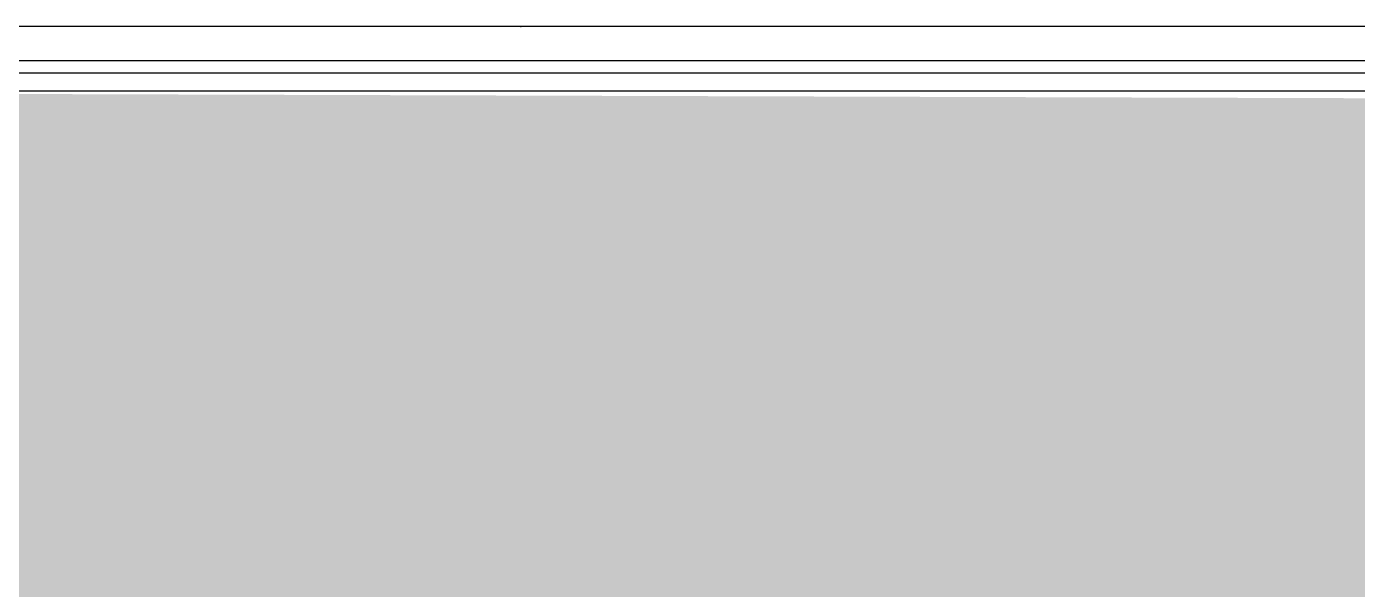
# Model space of a CAD drawing. Extents: x -92740 to -63661, y -15771 to -4391.
# Drawn here: x -81124.4 to -80939.3, y -13585.9 to -13507.7 of the extents above; entities that cross this region are included whole.
import ezdxf

# ---------------------------------------------------------------- set-up
doc = ezdxf.new("R2010")
doc.units = 0
doc.header["$MEASUREMENT"] = 0
doc.layers.add('ELEVATIONS', color=7, linetype='Continuous')
doc.layers.add('STUCCO', color=4, linetype='Continuous')

msp = doc.modelspace()

# ---------------------------------------------------------------- hatches: boundary and pattern name
at = {"layer": 'STUCCO', "linetype": 'Continuous', "ltscale": 12.78}
h = msp.add_hatch(dxfattribs=at)
h.set_pattern_fill('cement', color=9, scale=1.5625, style=0, pattern_type=2)
h.set_pattern_definition([(20, (0, 0), (-2.1376259, 5.8730789), [-6.09375015, 0.15625]), (55, (0, 0), (-5.1197003, 3.58485273), [-6.09375015, 0.15625]), (80, (0, 0), (-6.15504846, 1.0853011), [-6.09375015, 0.15625])])
h.paths.add_polyline_path([(-81393.78, -13516.19), (-81393.78, -13842.08), (-80716.44, -13842.08), (-80716.44, -13518.32)], flags=0)

# ---------------------------------------------------------------- linework, layer by layer
at = {"layer": 'ELEVATIONS', "color": 1, "linetype": 'Continuous', "ltscale": 12.78}
for p, q in [((-80704.73, -13507.67), (-81406.49, -13507.67)), ((-80706.03, -13512.41), (-81405.47, -13512.41)), ((-80708.46, -13514.12), (-81402.83, -13514.12)), ((-80710.99, -13516.64), (-81400.3, -13516.64))]:
    msp.add_line(p, q, dxfattribs=at)
msp.add_point((-81055.61, -13507.67), dxfattribs=at)

doc.saveas('drawing.dxf')
